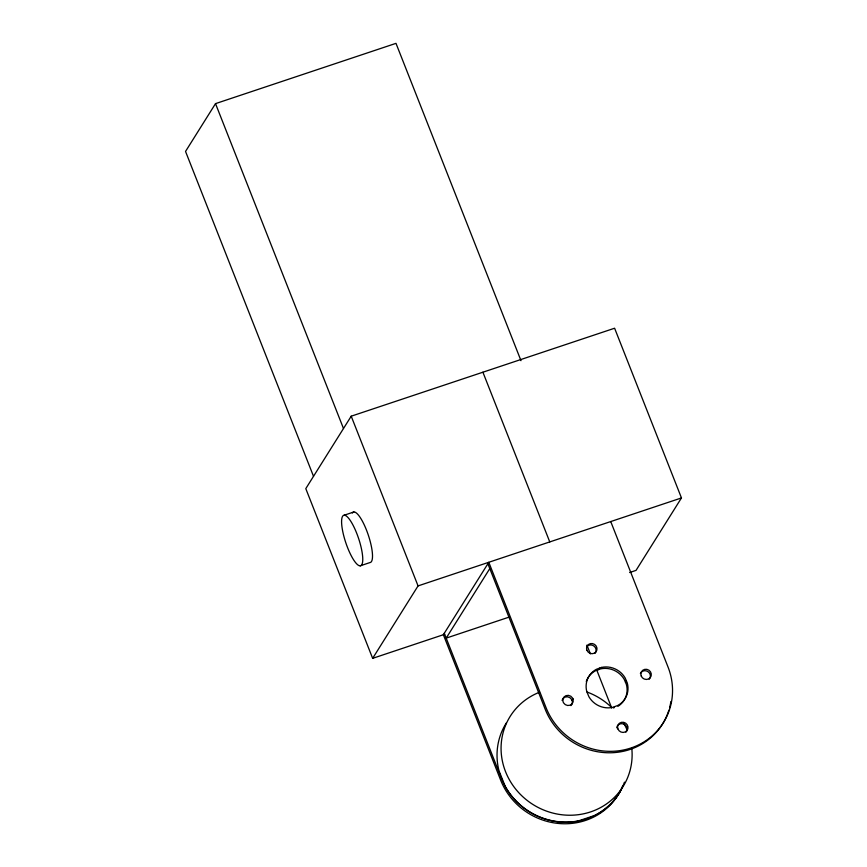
<?xml version="1.0" encoding="UTF-8"?>
<svg xmlns="http://www.w3.org/2000/svg" width="867" height="867" viewBox="0 0 867 867"><rect width="100%" height="100%" fill="white"/><g stroke="black" fill="none" stroke-linecap="round" stroke-linejoin="round"><path stroke-width="1.3" d="M520.991 360.683L395.991 43.35L215.515 103.628L185.538 151.432L313.518 476.319M629.626 572.523L636.042 570.378L681.462 497.94L614.605 328.225L351.211 416.193L305.791 488.63L372.647 658.346L444.598 634.319M372.647 658.346L418.057 585.908L681.462 497.94M489.79 568.589L446.191 638.123L509.092 617.12M571.971 700.265L572.881 698.813M598.577 669.606L599.487 668.154M625.508 682.383L626.418 680.931M613.728 708.079L614.638 706.638M344.123 515.236L353.877 511.974M360.228 565.826A26.584 6.741 71.5 0 0 354.083 527.255A26.584 6.741 71.5 0 0 342.205 528.512A26.584 6.741 71.5 0 0 360.228 565.826L369.981 562.564A26.584 6.741 71.5 0 0 367.673 533.259A26.584 6.741 71.5 0 0 352.381 513.026M610.736 521.566L668.034 667.037A66.456 62.923 32.1 0 1 630.938 748.004A66.456 62.923 32.1 0 1 546.091 707.754L488.793 562.293L443.373 634.731L500.682 780.192A66.456 62.923 32.1 0 0 561.686 823.693A66.456 62.923 32.1 0 0 622.647 785.979M482.908 372.214L549.765 541.929M586.926 645.113L590.394 653.902M596.821 670.224L611.658 707.884M487.883 563.734L545.18 709.206A66.456 62.923 32.1 0 0 608.829 752.784A66.456 62.923 32.1 0 0 668.869 710.203M444.283 633.278L501.581 778.75A66.456 62.923 32.1 0 0 563.908 822.295A66.456 62.923 32.1 0 0 624.468 782.164M351.211 416.193L418.057 585.908M215.515 103.628L343.484 428.504M670.895 701.511A66.456 62.923 32.1 0 1 669.584 707.743M562.054 700.373A5.321 5.039 32.1 0 1 571.635 699.474L572.177 700.731A5.321 5.039 32.1 0 1 570.887 705.619M616.697 727.76A5.321 5.039 32.1 0 1 623.98 724.183A5.321 5.039 32.1 0 1 625.974 732.149M586.786 646.663A5.321 5.039 32.1 0 1 594.144 646.218A5.321 5.039 32.1 0 1 594.968 653.436M617.922 706.323A21.263 20.136 32.1 0 0 626.353 684.377L624.218 679.36A21.263 20.136 32.1 0 0 600.582 668.88L595.542 670.711A21.263 20.136 32.1 0 0 586.265 681.473M640.377 673.54A5.321 5.039 32.1 0 1 647.887 671.567A5.321 5.039 32.1 0 1 649.264 679.197M621.249 789.534A66.456 62.76 30.4 0 1 594.328 815.598L578.408 820.908A66.456 62.76 30.4 0 1 505.244 786.456L498.969 770.687A66.456 62.76 30.4 0 1 506.393 722.872M631.772 748.113A66.456 62.76 30.4 0 1 580.305 814.416A66.456 62.76 30.4 0 1 504.356 768.4A66.456 62.76 30.4 0 1 539.523 692.224M587.165 692.072A66.456 62.76 30.4 0 1 611.874 707.7M623.904 723.436A66.456 62.76 30.4 0 1 627.318 730.534M601.481 667.427L596.453 669.27A21.263 20.136 32.1 0 0 586.861 691.866L588.996 696.884A21.263 20.136 32.1 0 0 612.644 707.364L617.672 705.521A21.263 20.136 32.1 0 0 627.264 682.925L625.129 677.907A21.263 20.136 32.1 0 0 601.481 667.427M573.087 699.279L572.545 698.033A5.321 5.039 32.1 0 0 562.997 701.576L563.539 702.823A5.321 5.039 32.1 0 0 573.087 699.279M617.911 728.952A5.321 5.039 32.1 0 0 626.884 730.708A5.321 5.039 32.1 0 0 623.579 722.309A5.321 5.039 32.1 0 0 617.911 728.952M586.905 650.228A5.321 5.039 32.1 0 0 595.878 651.984A5.321 5.039 32.1 0 0 592.562 643.585A5.321 5.039 32.1 0 0 586.905 650.228M641.212 675.989A5.321 5.039 32.1 0 0 650.174 677.745A5.321 5.039 32.1 0 0 646.869 669.346A5.321 5.039 32.1 0 0 641.212 675.989"/></g></svg>
